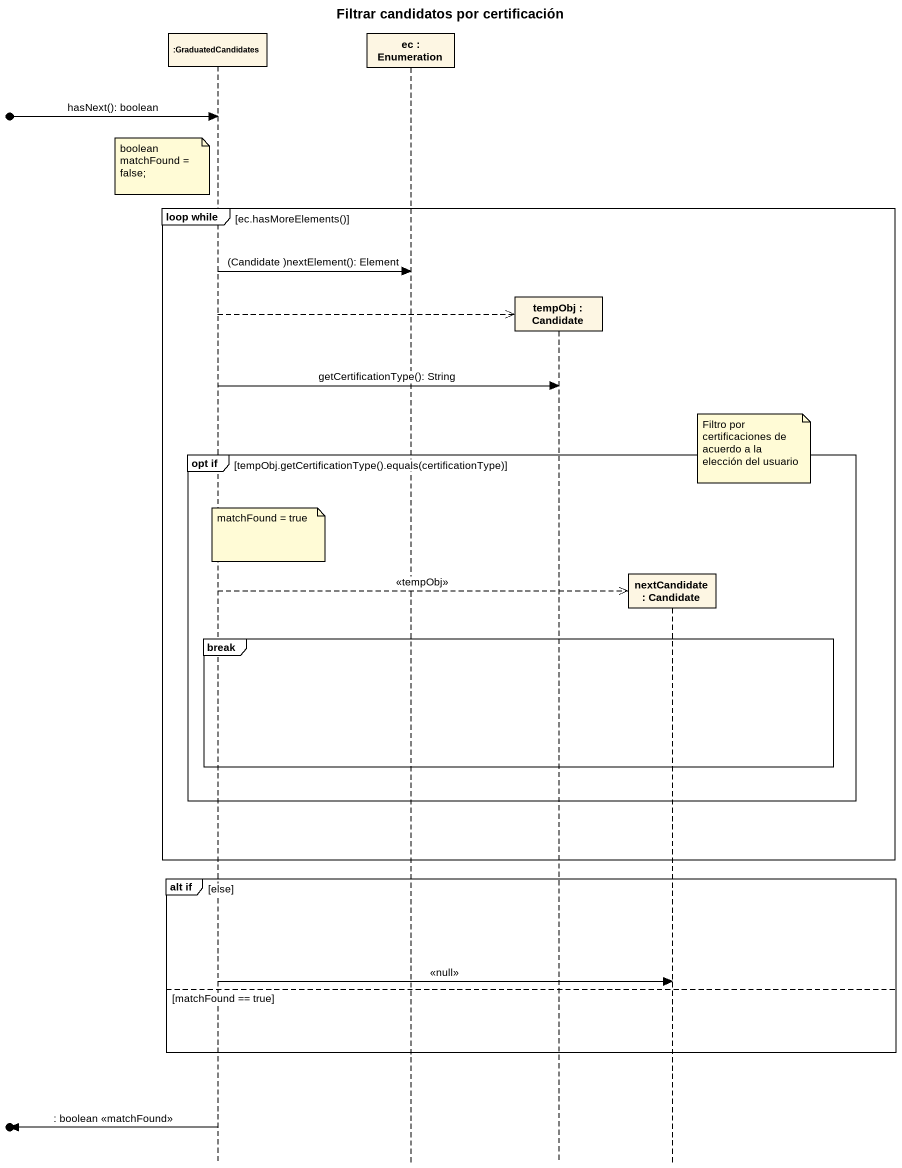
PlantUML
@startuml
title Filtrar candidatos por certificación
hide footbox
participant ":GraduatedCandidates" as GraduatedCandidates
participant "ec : Enumeration" as ec
participant "tempObj : Candidate" as tempObj
participant "nextCandidate : Candidate" as nextCandidate

[o-> GraduatedCandidates : hasNext(): boolean
note left of GraduatedCandidates : boolean matchFound = false;
group loop while [ec.hasMoreElements()]
  GraduatedCandidates -> ec : (Candidate )nextElement(): Element
  GraduatedCandidates -->> tempObj **
  GraduatedCandidates -> tempObj : getCertificationType(): String
  note right of nextCandidate : Filtro por certificaciones de acuerdo a la elección del usuario
  group opt if [tempObj.getCertificationType().equals(certificationType)]
    note over GraduatedCandidates : matchFound = true
    GraduatedCandidates -->> nextCandidate ** : <<tempObj>>
    break
    end
  end
end
group alt if [else]
  GraduatedCandidates -> nextCandidate : <<null>>
else matchFound == true
end
[o<- GraduatedCandidates : : boolean <<matchFound>>
@enduml
